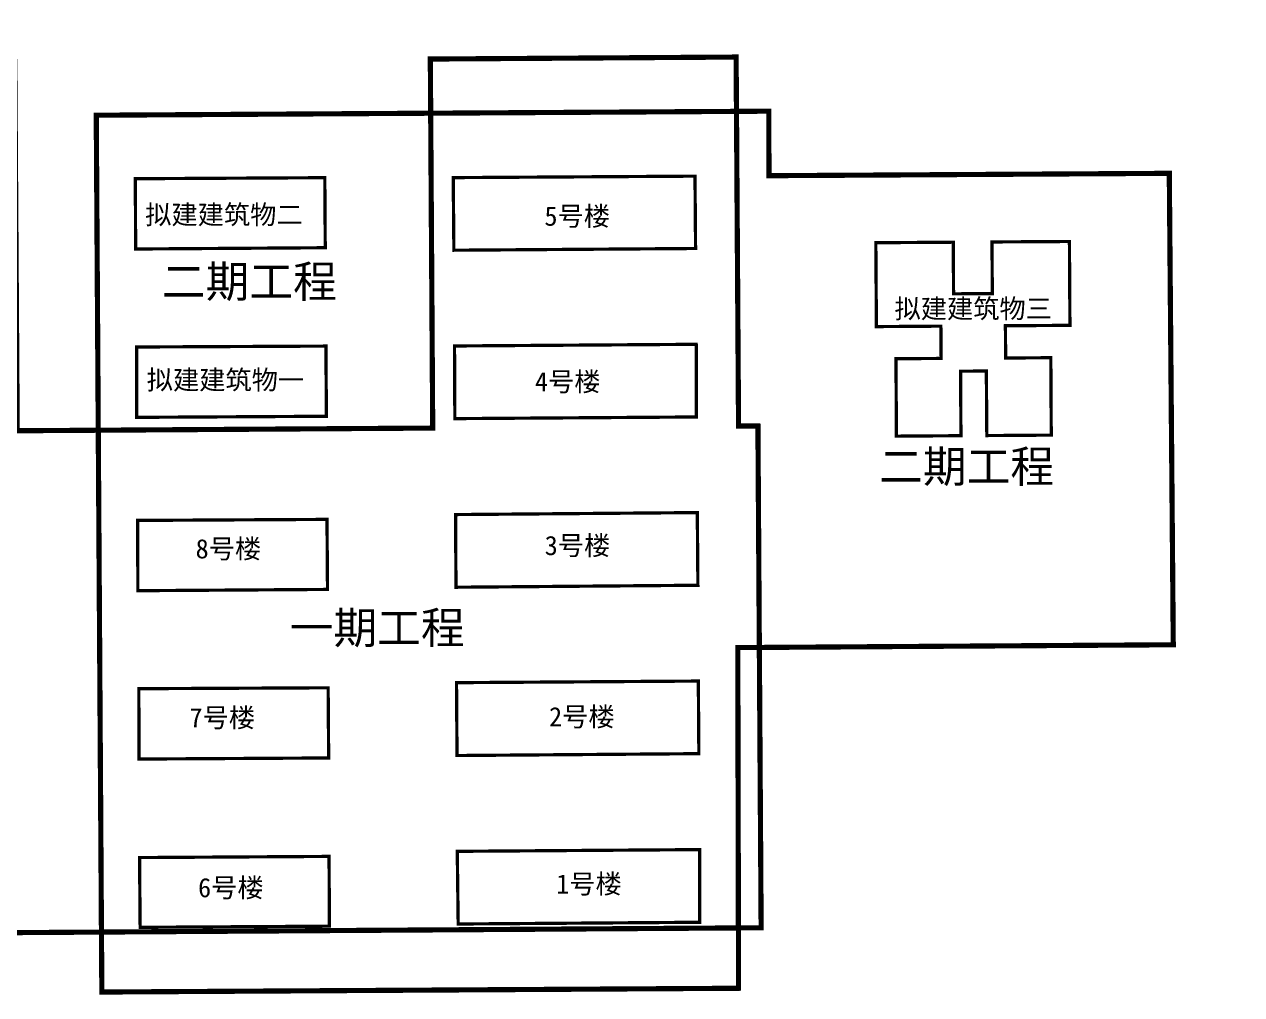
# Model space of a CAD drawing. Header units: inches. Extents: x 499362 to 502582, y 2541888 to 2545349.
# Drawn here: x 501509.7 to 501699.5, y 2543277.1 to 2543428.4 of the extents above; entities that cross this region are included whole.
import ezdxf
from ezdxf.enums import TextEntityAlignment as Align

# ---------------------------------------------------------------- set-up
doc = ezdxf.new("R2010")
doc.units = ezdxf.units.IN
doc.linetypes.add('DASH', pattern=[0.35, 0.25, -0.1])
doc.layers.add('0-段落划分', color=2, linetype='Continuous')
doc.styles.add('QQ', font='NSimSun.ttf', dxfattribs={"width": 0.75})

# ---------------------------------------------------------------- blocks, each defined once
blk = doc.blocks.new('A$C3A006F90')
at = {"layer": '0-段落划分', "color": 2, "flags": 128}
blk.add_lwpolyline([(501694.63, 2543471.92, -0.000001), (501696.69, 2543471.62, -0.000004), (501698.75, 2543471.33, -0.000006), (501700.81, 2543471.03, -0.000009), (501702.86, 2543470.74, -0.000012), (501704.92, 2543470.45, -0.000014), (501706.98, 2543470.15, -0.000017), (501709.04, 2543469.86, -0.000019)], format="xyb", dxfattribs=at)
at = {"layer": '0-段落划分', "color": 2, "linetype": 'DASH', "ltscale": 2, "const_width": 0.805}
for points in [[(501461.72, 2543286.42), (501455.51, 2543422.17), (501508.26, 2543422.52), (501508.64, 2543364.98), (501573.41, 2543365.4), (501573.04, 2543422.94), (501620.71, 2543423.25), (501621.09, 2543365.71), (501624.11, 2543365.73), (501624.61, 2543287.48)], [(501688.24, 2543405.12), (501688.86, 2543331.61), (501620.97, 2543331.17), (501621.09, 2543278.05), (501521.83, 2543277.46), (501520.96, 2543414.18), (501625.81, 2543414.81), (501625.83, 2543404.75)]]:
    blk.add_lwpolyline(points, close=True, dxfattribs=at)
at = {"layer": '0-段落划分', "color": 2, "linetype": 'ByBlock', "ltscale": 2, "const_width": 0.503}
for points in [[(501556.59, 2543404.44), (501556.66, 2543393.52), (501527.1, 2543393.32), (501527.05, 2543404.28), (501556.59, 2543404.44)], [(501527.25, 2543378.04), (501556.76, 2543378.18), (501556.84, 2543367.24), (501527.27, 2543367.07), (501527.25, 2543378.04)]]:
    blk.add_lwpolyline(points, dxfattribs=at)
at = {"layer": '0-段落划分', "color": 2, "const_width": 0.503}
for points in [[(501576.61, 2543404.45), (501614.3, 2543404.68), (501614.39, 2543393.4), (501576.71, 2543393.13), (501576.61, 2543404.45)], [(501576.81, 2543378.2), (501614.49, 2543378.46), (501614.52, 2543367.13), (501576.86, 2543366.87), (501576.81, 2543378.2)], [(501576.97, 2543351.91), (501614.66, 2543352.22), (501614.75, 2543340.89), (501577.04, 2543340.58), (501576.97, 2543351.91)], [(501556.93, 2543351.16), (501557.01, 2543340.24), (501527.45, 2543340.04), (501527.4, 2543351), (501556.93, 2543351.16)], [(501527.6, 2543324.76), (501557.11, 2543324.9), (501557.19, 2543313.96), (501527.62, 2543313.79), (501527.6, 2543324.76)], [(501527.71, 2543298.43), (501557.25, 2543298.61), (501557.31, 2543287.73), (501527.8, 2543287.55), (501527.71, 2543298.43)]]:
    blk.add_lwpolyline(points, dxfattribs=at)
for points in [[(501642.49, 2543394.3), (501654.56, 2543394.38), (501654.61, 2543386.33), (501660.65, 2543386.37), (501660.6, 2543394.42), (501672.67, 2543394.49), (501672.75, 2543381.42), (501662.69, 2543381.35), (501662.73, 2543376.32), (501669.77, 2543376.37), (501669.84, 2543364.3), (501659.79, 2543364.23), (501659.72, 2543374.29), (501655.7, 2543374.27), (501655.76, 2543364.21), (501645.7, 2543364.14), (501645.63, 2543376.21), (501652.67, 2543376.26), (501652.63, 2543381.29), (501642.58, 2543381.22)], [(501577.12, 2543325.7), (501614.82, 2543325.95), (501614.9, 2543314.63), (501577.2, 2543314.34)], [(501577.24, 2543299.4), (501615.01, 2543299.67), (501615.03, 2543288.34), (501577.38, 2543288.07)]]:
    blk.add_lwpolyline(points, close=True, dxfattribs=at)
at = {"layer": '0-段落划分', "color": 2, "style": 'QQ'}
for s, height, p in [('拟建建筑物二', 3, (501540.86, 2543397.18)), ('5号楼', 3, (501595.94, 2543396.94)), ('二期工程', 5, (501544.82, 2543385.76)), ('拟建建筑物三', 3, (501657.67, 2543382.52)), ('拟建建筑物一', 3, (501541.1, 2543371.41)), ('4号楼', 3, (501594.46, 2543371.14)), ('二期工程', 5, (501656.64, 2543356.92)), ('8号楼', 3, (501541.56, 2543345.08)), ('3号楼', 3, (501595.98, 2543345.59)), ('一期工程', 5, (501564.76, 2543331.77)), ('7号楼', 3, (501540.6, 2543318.75)), ('2号楼', 3, (501596.66, 2543318.89)), ('6号楼', 3, (501541.94, 2543292.24)), ('1号楼', 3, (501597.77, 2543292.82))]:
    blk.add_text(s, height=height, dxfattribs=at).set_placement(p, align=Align.CENTER)

msp = doc.modelspace()

# ---------------------------------------------------------------- block references
at = {"layer": '0-段落划分'}
msp.add_blockref('A$C3A006F90', (0, 0), dxfattribs=at)

doc.saveas('drawing.dxf')
